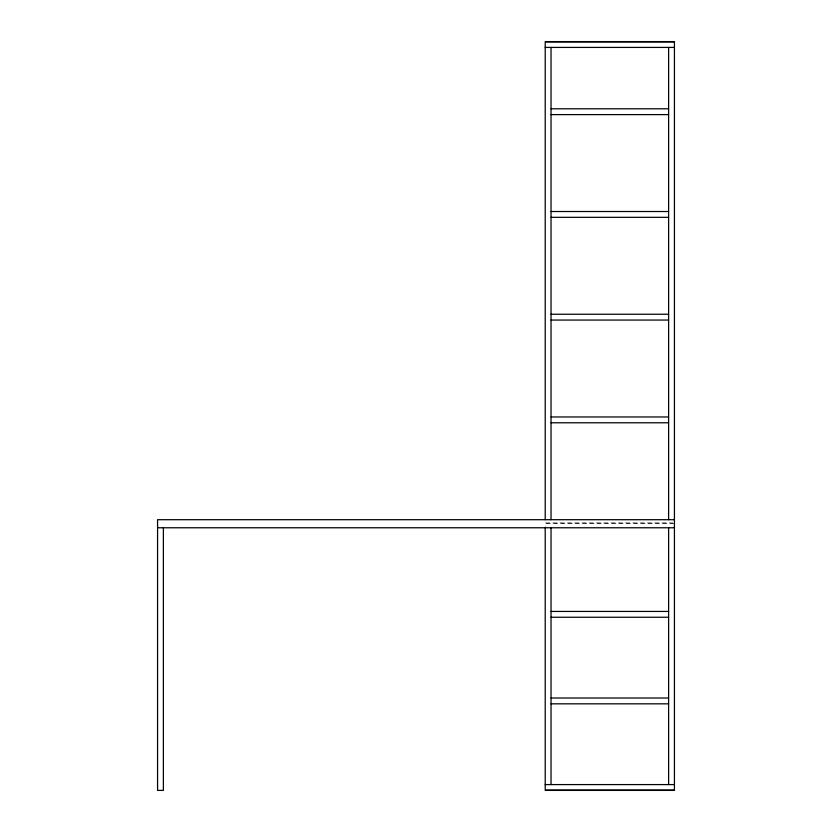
<?xml version="1.0" encoding="UTF-8"?>
<svg xmlns="http://www.w3.org/2000/svg" width="832" height="832" viewBox="0 0 832 832"><rect width="100%" height="100%" fill="white"/><g stroke="black" fill="none" stroke-linecap="round" stroke-linejoin="round"><path stroke-width="0.62" stroke-dasharray="4.16 3.12" d="M545.542 522.922L672.807 522.922M674.107 523.567L545.542 523.567L545.542 526.157"/><path stroke-width="1.25" d="M545.542 41.922L674.107 41.922M545.22 47.414L674.43 47.414M551.034 108.794L668.616 108.794M551.034 114.608L668.616 114.608M551.034 211.515L668.616 211.515M551.034 217.329L668.616 217.329M551.034 314.246L668.616 314.246M551.034 320.06L668.616 320.06M551.034 416.967L668.616 416.967M551.034 422.781L668.616 422.781M674.43 519.698L157.57 519.698L157.57 790.4L163.384 790.4L163.384 527.769M157.57 527.769L674.43 527.769M551.034 611.437L668.616 611.437M551.034 617.25L668.616 617.25M551.034 698.006L668.616 698.006M551.034 703.83L668.616 703.83M545.22 784.586L674.43 784.586M545.542 790.078L674.107 790.078M668.616 47.414L668.616 519.698M668.616 527.769L668.616 784.586M551.034 47.414L551.034 519.698M551.034 527.769L551.034 784.586M545.22 519.698L545.22 41.6L674.43 41.6L674.43 790.4L545.22 790.4L545.22 527.769"/></g></svg>
